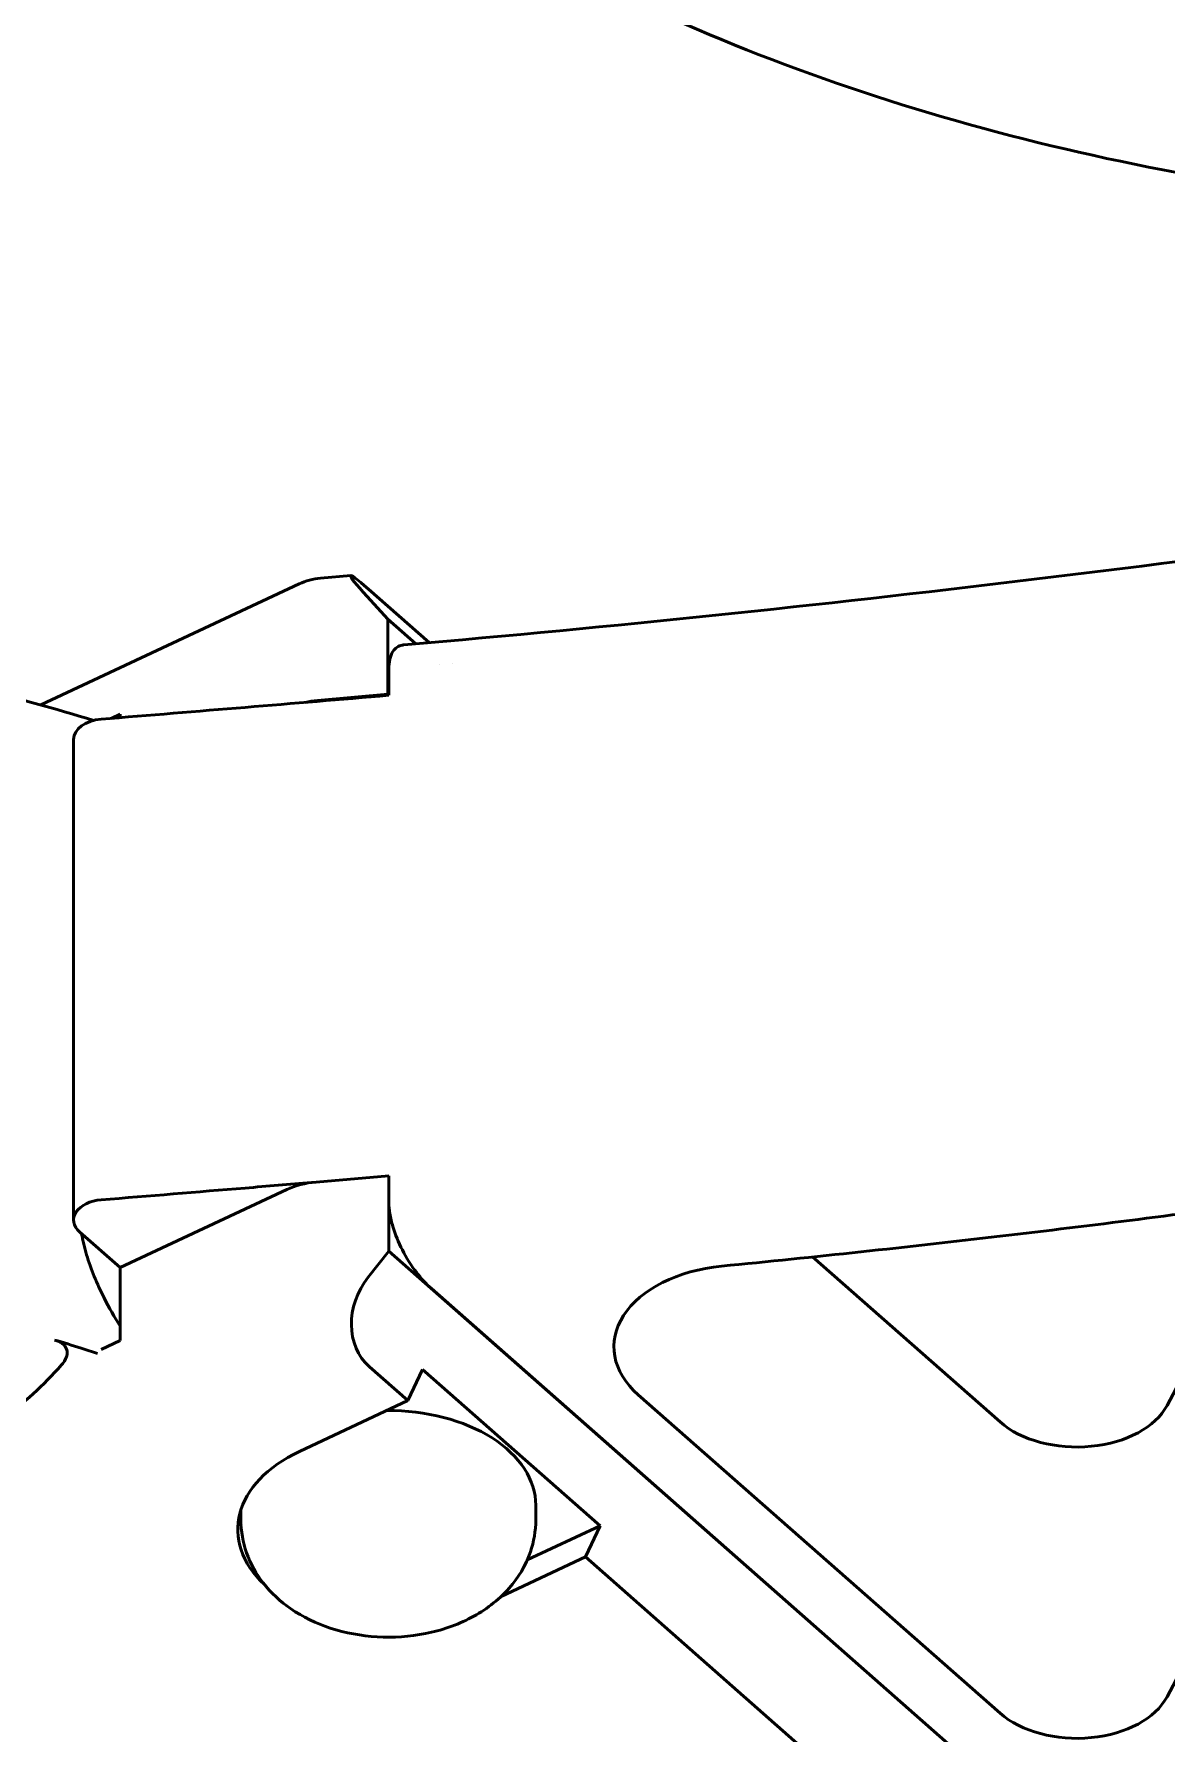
# Model space of a CAD drawing. Header units: millimetres. Extents: x 36 to 3196, y 27 to 5967.
# Drawn here: x 1768.9 to 1804.6, y 4908 to 4961.7 of the extents above; entities that cross this region are included whole.
import ezdxf

# ---------------------------------------------------------------- set-up
doc = ezdxf.new("R2010")
doc.units = ezdxf.units.MM
doc.layers.add('외형선(ISO)', color=7, linetype='Continuous', lineweight=50)

msp = doc.modelspace()

# ---------------------------------------------------------------- linework, layer by layer
at = {"layer": '외형선(ISO)'}
for p, q in [((1778.8652, 4944.5706), (1777.9126, 4944.4866)), ((1777.2389, 4944.3051), (1769.0957, 4940.4855)), ((1780.0328, 4943.1973), (1779.3831, 4943.9061)), ((1779.4228, 4944.144), (1781.3421, 4942.4533)), ((1780.0328, 4943.1973), (1780.0328, 4940.8225)), ((1780.9189, 4942.4168), (1780.0328, 4943.1973)), ((1781.6531, 4941.77), (1781.6531, 4941.77)), ((1782.076, 4941.8068), (1782.076, 4941.8068)), ((1777.8165, 4940.6272), (1780.0328, 4940.8225)), ((1780.0688, 4940.7909), (1780.0328, 4940.8225)), ((1771.5923, 4940.1963), (1771.309, 4940.0634)), ((1771.5923, 4940.1963), (1771.5923, 4940.0865)), ((1770.1249, 4924.2327), (1770.1249, 4939.4004)), ((1771.5923, 4922.7305), (1776.8489, 4925.196)), ((1780.0688, 4925.6232), (1777.7716, 4925.4325)), ((1780.0656, 4925.6229), (1780.0688, 4925.6232)), ((1780.0688, 4923.2484), (1780.0688, 4924.7805)), ((1804.6088, 4918.3786), (1808.0081, 4924.8273)), ((1770.3171, 4923.8538), (1771.5924, 4922.7305)), ((1779.4157, 4922.4282), (1780.0688, 4923.2484)), ((1780.0688, 4923.2484), (1803.8467, 4902.3028)), ((1793.4333, 4923.0674), (1799.344, 4917.8607)), ((1771.5923, 4920.8853), (1771.5923, 4922.7305)), ((1802.5389, 4903.4548), (1781.4103, 4922.0667)), ((1811.5378, 4922.3312), (1804.6088, 4909.186)), ((1771.5923, 4920.4323), (1771.5923, 4920.8853)), ((1770.9947, 4920.152), (1771.5923, 4920.4323)), ((1780.6672, 4918.5344), (1779.4541, 4919.603)), ((1781.1336, 4919.5192), (1780.6672, 4918.5344)), ((1786.7334, 4914.5864), (1781.1336, 4919.5192)), ((1787.9334, 4918.7197), (1799.344, 4908.6682)), ((1780.6672, 4918.5344), (1777.2514, 4916.9323)), ((1775.4013, 4915.0891), (1775.4013, 4914.7723)), ((1784.7013, 4915.2319), (1784.7013, 4914.7723)), ((1784.434, 4913.5079), (1786.7334, 4914.5864)), ((1786.2671, 4913.6016), (1786.7334, 4914.5864)), ((1783.6111, 4912.3558), (1786.2671, 4913.6016)), ((1794.8142, 4906.0726), (1786.2671, 4913.6016))]:
    msp.add_line(p, q, dxfattribs=at)
msp.add_arc((1778.0882, 4942.4943), 2, 95.03655, 115.1287, dxfattribs=at)
for centre, major_axis, ratio, start_param, end_param in [((1780.7222, 4942.7265), (-1.8633, 1.8415), 0.0532494, 5.5353342, 7.1061305), ((1778.0882, 4939.3536), (2, 0), 0.6427876, 1.7070551, 1.904777), ((1771.1249, 4939.4004), (-1, 0), 0.6427876, 4.8388934, 6.2831853), ((1778.0278, 4924.1575), (-2, 0), 0.6427876, 4.8408083, 5.3427737), ((1771.1249, 4924.2327), (-1, 0), 0.6427876, 4.8388934, 6.9135698), ((1791.1646, 4920.2353), (-4, 0), 0.6427876, 4.8643798, 6.9135699), ((1780.7605, 4921.2436), (-1.087, -1.8014), 0.848007, 4.559943, 6.1307393), ((1780.0513, 4915.2319), (4.65, 0), 0.6427876, 0, 1.5822053), ((1801.7675, 4918.9974), (3, 0), 0.6427876, 3.7719773, 5.9564998), ((1780.0513, 4914.4658), (-4.75, 0), 0.6427876, 5.3427736, 6.8885438), ((1780.0513, 4915.2319), (-4.75, 0), 0.6427876, 0.1257791, 0.2108572), ((1801.7675, 4909.8049), (3, 0), 0.6427876, 3.7719773, 5.9564998)]:
    msp.add_ellipse(centre, major_axis=major_axis, ratio=ratio, start_param=start_param, end_param=end_param, dxfattribs=at)
for points, knots in [([(1857.8689, 4965.8246), (1854.2418, 4963.569), (1850.1689, 4961.6549), (1841.4177, 4958.6129), (1836.7398, 4957.4856), (1827.1028, 4956.0834), (1822.1444, 4955.8088), (1812.291, 4956.1291), (1807.3968, 4956.7239), (1798.0119, 4958.7476), (1793.5217, 4960.1761), (1789.3895, 4961.9807)], [4.9907214, 4.9907214, 4.9907214, 4.9907214, 5.2638522, 5.2638522, 5.5369831, 5.5369831, 5.8101139, 5.8101139, 6.0832447, 6.0832447, 6.3563756, 6.3563756, 6.3563756, 6.3563756]), ([(1780.0688, 4941.6335), (1780.0688, 4941.7413), (1780.0788, 4941.8397), (1780.1195, 4942.0217), (1780.1516, 4942.1024), (1780.2674, 4942.2854), (1780.3702, 4942.3543), (1780.5094, 4942.3808), (1780.5264, 4942.3831), (1780.5437, 4942.3846)], [-0.33754844, -0.33754844, -0.33754844, -0.33754844, -0.29513952, -0.29513952, -0.24935792, -0.24935792, -0.16836609, -0.16836609, -0.15736606, -0.15736606, -0.15736606, -0.15736606]), ([(1780.0688, 4940.7909), (1780.0688, 4940.9313), (1780.0688, 4941.0718), (1780.0688, 4941.3526), (1780.0688, 4941.4931), (1780.0688, 4941.6335)], [-0.11000171, -0.11000171, -0.11000171, -0.11000171, -0.05500171, -0.05500171, -0.00000171, -0.00000171, -0.00000171, -0.00000171]), ([(1770.9988, 4940.038), (1772.51, 4940.1616), (1774.0231, 4940.2853), (1777.0466, 4940.5353), (1778.558, 4940.6617), (1780.0688, 4940.7909)], [-0.91452494, -0.91452494, -0.91452494, -0.91452494, -0.45722642, -0.45722642, -0.00000307, -0.00000307, -0.00000307, -0.00000307]), ([(1770.9988, 4924.8703), (1772.51, 4924.9939), (1774.0231, 4925.1176), (1776.2301, 4925.3001), (1776.9252, 4925.3579), (1777.6202, 4925.4161)], [0, 0, 0, 0, 0.45702929, 0.45702929, 0.6671696, 0.6671696, 0.6671696, 0.6671696]), ([(1780.0688, 4924.7805), (1780.0688, 4924.921), (1780.0688, 4925.0614), (1780.0688, 4925.3423), (1780.0688, 4925.4827), (1780.0688, 4925.6232)], [0, 0, 0, 0, 0.055, 0.055, 0.11, 0.11, 0.11, 0.11]), ([(1781.4103, 4922.0667), (1781.2489, 4922.2089), (1781.0876, 4922.3843), (1780.7743, 4922.7961), (1780.6238, 4923.0339), (1780.371, 4923.527), (1780.268, 4923.7771), (1780.1519, 4924.1646), (1780.1197, 4924.3021), (1780.0788, 4924.5564), (1780.0688, 4924.6725), (1780.0688, 4924.7805)], [0.00000021, 0.00000021, 0.00000021, 0.00000021, 0.08217199, 0.08217199, 0.16817823, 0.16817823, 0.24919385, 0.24919385, 0.29506279, 0.29506279, 0.33754784, 0.33754784, 0.33754784, 0.33754784]), ([(1790.559, 4922.7768), (1793.4922, 4923.0656), (1796.4199, 4923.3766), (1802.3103, 4924.0677), (1805.075, 4924.4251), (1808.0705, 4924.8359)], [0, 0, 0, 0, 0.8902372, 0.8902372, 1.796292, 1.796292, 1.796292, 1.796292]), ([(1771.5924, 4920.8853), (1771.4132, 4921.1701), (1771.2428, 4921.4678), (1770.8625, 4922.2199), (1770.6717, 4922.6797), (1770.4683, 4923.3635), (1770.4157, 4923.585), (1770.3788, 4923.7995)], [0.20082645, 0.20082645, 0.20082645, 0.20082645, 0.30457014, 0.30457014, 0.45478737, 0.45478737, 0.52908275, 0.52908275, 0.52908275, 0.52908275]), ([(1769.7426, 4919.6588), (1769.7566, 4919.6746), (1769.77, 4919.6905), (1769.8605, 4919.8052), (1769.904, 4919.8989), (1769.9281, 4920.0519), (1769.9215, 4920.1194), (1769.8672, 4920.2355), (1769.8285, 4920.2835), (1769.7412, 4920.3524), (1769.7022, 4920.3761), (1769.6179, 4920.4162), (1769.5737, 4920.4325), (1769.5272, 4920.446)], [-0.13493986, -0.13493986, -0.13493986, -0.13493986, -0.12835227, -0.12835227, -0.08805584, -0.08805584, -0.05679583, -0.05679583, -0.0314515, -0.0314515, -0.01530407, -0.01530407, 0, 0, 0, 0]), ([(1769.5272, 4920.446), (1769.8085, 4920.3645), (1770.0876, 4920.2793), (1770.5254, 4920.1384), (1770.7153, 4920.0752), (1770.8778, 4920.0206)], [0.00000349, 0.00000349, 0.00000349, 0.00000349, 0.09256983, 0.09256983, 0.14674488, 0.14674488, 0.14674488, 0.14674488]), ([(1769.7426, 4919.6588), (1769.1771, 4919.0226), (1768.5416, 4918.4422), (1767.7592, 4917.8304), (1767.6308, 4917.7332), (1767.5015, 4917.6383)], [0, 0, 0, 0, 0.25536321, 0.25536321, 0.30500893, 0.30500893, 0.30500893, 0.30500893]), ([(1775.4013, 4914.7723), (1775.4013, 4914.414), (1775.4655, 4914.0569), (1775.7051, 4913.3784), (1775.886, 4913.0618), (1776.3522, 4912.4603), (1776.6498, 4912.1916), (1777.3574, 4911.7008), (1777.7789, 4911.5012), (1778.6967, 4911.1986), (1779.1974, 4911.1078), (1780.2103, 4911.0497), (1780.7226, 4911.0838), (1781.7219, 4911.2821), (1782.2094, 4911.4457), (1783.1031, 4911.9175), (1783.5146, 4912.2193), (1784.144, 4912.9369), (1784.3828, 4913.3224), (1784.6414, 4914.0801), (1784.7013, 4914.4257), (1784.7013, 4914.7723)], [1.6036589, 1.6036589, 1.6036589, 1.6036589, 1.8268855, 1.8268855, 2.0658369, 2.0658369, 2.3510676, 2.3510676, 2.7004878, 2.7004878, 3.0855888, 3.0855888, 3.4739107, 3.4739107, 3.8620764, 3.8620764, 4.2319427, 4.2319427, 4.5293249, 4.5293249, 4.7452515, 4.7452515, 4.7452515, 4.7452515]), ([(1760.9563, 4911.6691), (1761.3537, 4910.0698), (1761.9701, 4908.5038), (1763.6909, 4905.335), (1764.8398, 4903.7459), (1767.5655, 4900.7707), (1769.1423, 4899.3842), (1772.6572, 4896.8523), (1774.5954, 4895.7068), (1778.7603, 4893.689), (1780.9871, 4892.8168), (1783.3176, 4892.094)], [4.2403843, 4.2403843, 4.2403843, 4.2403843, 4.41784313, 4.41784313, 4.61420711, 4.61420711, 4.81057109, 4.81057109, 5.00693507, 5.00693507, 5.20329905, 5.20329905, 5.20329905, 5.20329905])]:
    msp.add_open_spline(points, degree=3, knots=knots, dxfattribs=at)
for points in [[(1780.5437, 4942.3846), (1793.6715, 4943.5109), (1806.6993, 4945.1363), (1819.6114, 4947.0318)], [(1767.0504, 4941.0308), (1768.291, 4940.7172), (1769.5333, 4940.3681), (1770.7651, 4940.0001)]]:
    msp.add_open_spline(points, degree=3, dxfattribs=at)

doc.saveas('drawing.dxf')
